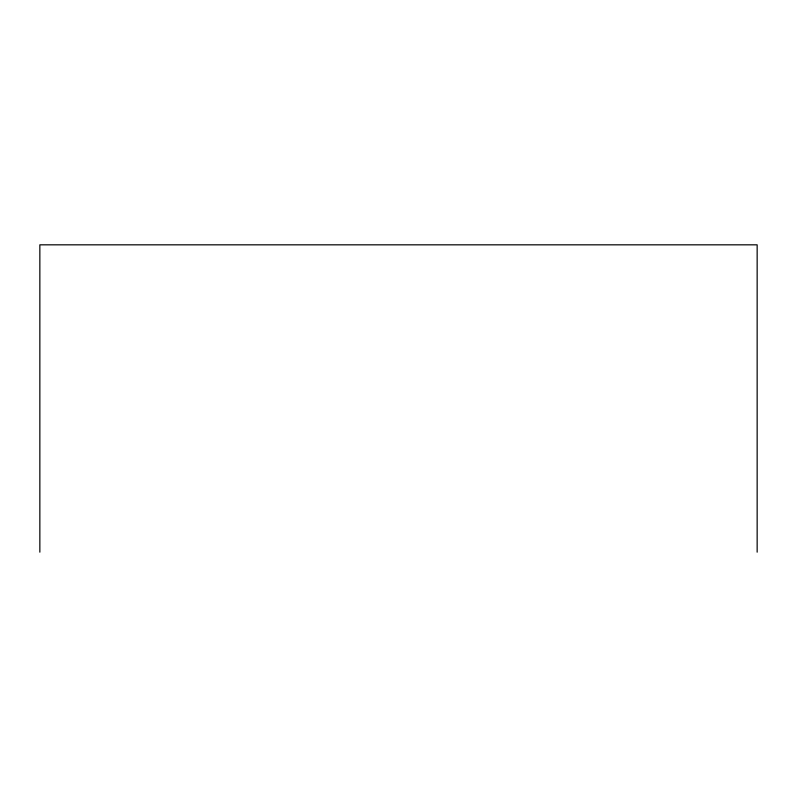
<?xml version="1.0" encoding="UTF-8"?>
<svg xmlns="http://www.w3.org/2000/svg" width="797" height="797" viewBox="0 0 797 797"><rect width="100%" height="100%" fill="white"/><g stroke="black" fill="none" stroke-linecap="round" stroke-linejoin="round"><path stroke-width="1.2" d="M757.15 552.172L757.15 244.828L39.85 244.828L39.85 552.172"/></g></svg>
